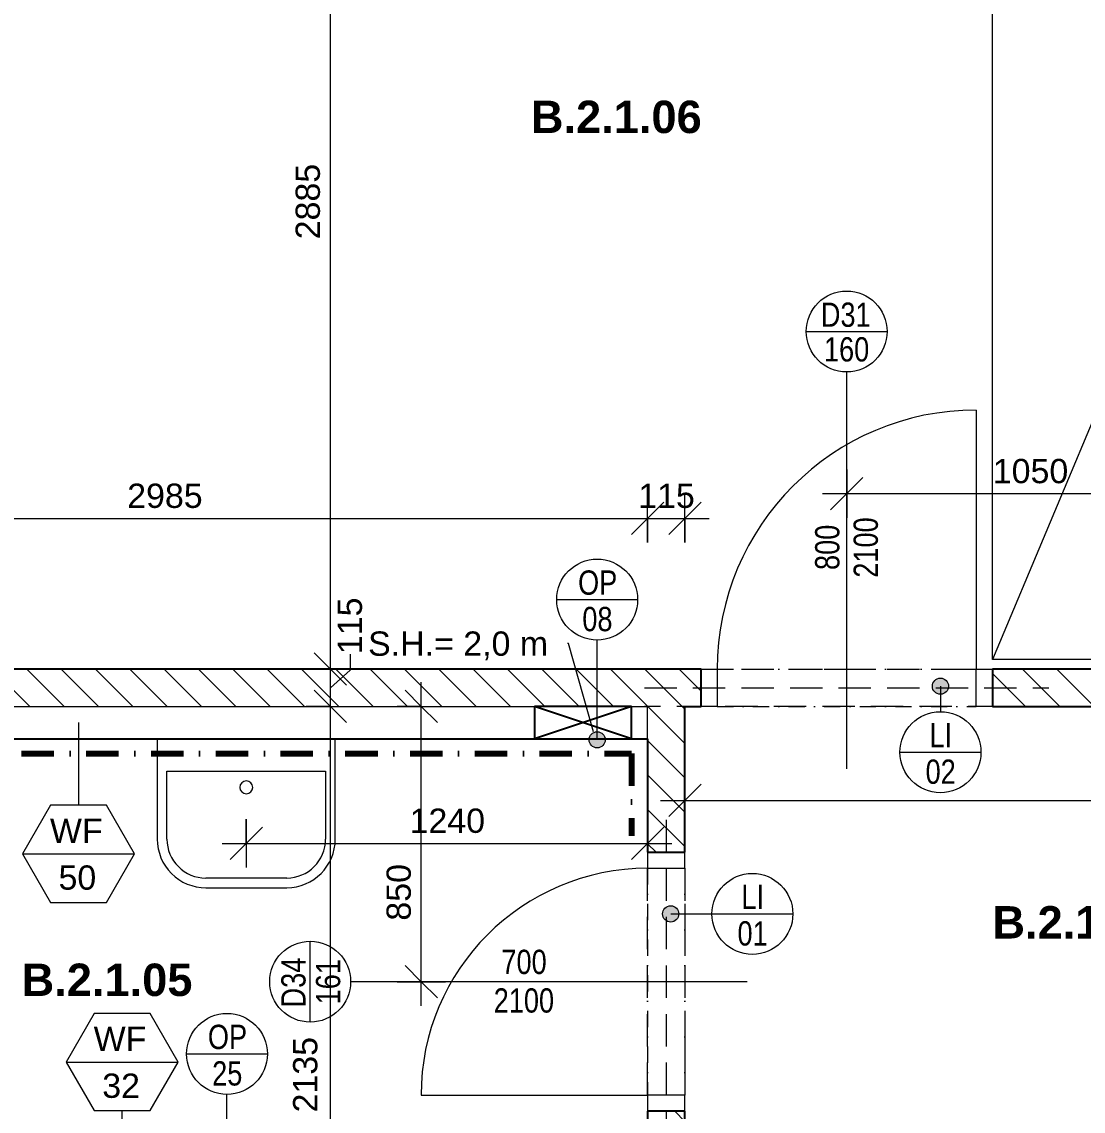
# Model space of a CAD drawing. Header units: millimetres. Extents: x -8668 to 43537, y -2985 to 58543.
# Drawn here: x -5328 to -2048, y 51253 to 54616 of the extents above; entities that cross this region are included whole.
import ezdxf

# ---------------------------------------------------------------- set-up
doc = ezdxf.new("R2010")
doc.units = ezdxf.units.MM
for name, pattern in [('HA_Dash_3mm-S1mm', [150, 100, -50]), ('HA_DashDot_2_2mm-S0_6mm', [110, 50, -30, 0, -30]), ('HA_DashDot_4mm-S1mm', [200, 100, -50, 0, -50])]:
    doc.linetypes.add(name, pattern=pattern)
for name, color, linetype, lineweight in [('A-____-____-DIMS', 9, 'Continuous', 5), ('A-____-____-DIMS-50', 9, 'Continuous', 5), ('A-AREA-____-IDEN', 9, 'Continuous', 9), ('A-DETL-____-OTLN', 9, 'Continuous', 25), ('A-DOOR-____-IDEN', 9, 'Continuous', 9), ('A-DOOR-____-MCUT', 9, 'HA_DashDot_2_2mm-S0_6mm', 9), ('A-DOOR-____-OTLN', 9, 'Continuous', 9), ('A-DOOR-FRAM-MCUT', 9, 'Continuous', 9), ('A-GENM-____-HDLN', 9, 'HA_Dash_3mm-S1mm', 9), ('A-GENM-____-IDEN', 9, 'Continuous', 9), ('A-GENM-____-OTLN', 9, 'Continuous', 9), ('A-WALL-____-IDEN', 9, 'Continuous', 9), ('A-WALL-____-MCUT', 9, 'Continuous', 25), ('A-WALL-____-PATT', 9, 'Continuous', 25), ('G-____-____-TEXT', 9, 'Continuous', 5), ('I-FURN-____-OTLN', 9, 'Continuous', 9), ('I-WALL-____-MCUT', 9, 'Continuous', 25), ('P-SANR-FIXT-OTLN', 9, 'Continuous', 9)]:
    doc.layers.add(name, color=color, linetype=linetype, lineweight=lineweight)
doc.styles.add('Arial_1', font='arial.ttf', dxfattribs={"height": 75})
doc.styles.add('Arial_2', font='arial.ttf', dxfattribs={"width": 0.8, "height": 75})
doc.styles.add('Arial_B', font='arialbd.ttf', dxfattribs={"height": 100})
doc.dimstyles.new('Inner_Dimensions', dxfattribs={"dimscale": 304.8, "dimtxt": 76.519455, "dimasz": 0.328084, "dimexe": 0.246063, "dimexo": 0.0625, "dimgap": 0.032808, "dimtad": 1, "dimdec": 0, "dimzin": 0, "dimdsep": 46, "dimtxsty": 'Arial_1', "dimblk1": 'OBLIQUE', "dimblk2": 'OBLIQUE', "dimsah": 1, "dimcen": 0.09, "dimdle": 0.246063, "dimazin": 0, "dimtfac": 1, "dimtdec": 4, "dimtix": 1, "dimtmove": 2, "dimatfit": 3, "dimfxl": 0.246063, "dimfxlon": 1, "dimtvp": 1, "dimtolj": 1, "dimtzin": 0, "dimlwd": 9, "dimlwe": 9, "dimarcsym": 2})
doc.dimstyles.new('Inner_Dimensions_1', dxfattribs={"dimscale": 304.8, "dimtxt": 76.519455, "dimasz": 0.328084, "dimexe": 0.246063, "dimexo": 0.0625, "dimgap": 0.032808, "dimtad": 1, "dimdec": 0, "dimzin": 0, "dimdsep": 46, "dimtxsty": 'Arial_1', "dimblk1": 'OBLIQUE', "dimblk2": 'OBLIQUE', "dimsah": 1, "dimcen": 0.09, "dimdle": 0.246063, "dimazin": 0, "dimtfac": 1, "dimtdec": 4, "dimtix": 1, "dimtmove": 0, "dimatfit": 3, "dimfxl": 0.246063, "dimfxlon": 1, "dimtvp": 1, "dimtolj": 1, "dimtzin": 0, "dimlwd": 9, "dimlwe": 9, "dimarcsym": 2})
doc.dimstyles.new('Inner_Dimensions_2', dxfattribs={"dimscale": 304.8, "dimtxt": 76.519455, "dimasz": 0.328084, "dimexe": 0.246063, "dimexo": 0.0625, "dimgap": 0.032808, "dimtad": 1, "dimdec": 0, "dimzin": 0, "dimdsep": 46, "dimtxsty": 'Arial_1', "dimblk1": 'OBLIQUE', "dimblk2": 'OBLIQUE', "dimsah": 1, "dimcen": 0.09, "dimdle": 0.246063, "dimazin": 0, "dimtfac": 1, "dimtdec": 4, "dimtix": 1, "dimtmove": 1, "dimatfit": 3, "dimfxl": 0.246063, "dimfxlon": 1, "dimtvp": 1, "dimtolj": 1, "dimtzin": 0, "dimlwd": 9, "dimlwe": 9, "dimarcsym": 2})
pattern_1 = [(135, (0, 0), (-53.03301, -53.03301), [])]

# ---------------------------------------------------------------- blocks, each defined once
blk = doc.blocks.new('HA_DR_Single_Swing_Solid - In_BJ_800x2100-2124336-DPS_2NP - B')
at = {"layer": 'A-DOOR-____-MCUT'}
for p, q in [((-400, 57.5), (400, 57.5)), ((-400, -57.5), (400, -57.5))]:
    blk.add_line(p, q, dxfattribs=at)
at = {"layer": 'A-DOOR-____-OTLN', "lineweight": 5}
blk.add_line((400, 857.5), (400, 57.5), dxfattribs=at)
blk.add_arc((400, 57.5), 800, 90, 180, dxfattribs=at)
at = {"layer": 'A-DOOR-FRAM-MCUT'}
for p, q in [((-450, 57.5), (-400, 57.5)), ((-400, 57.5), (-400, -57.5)), ((400, 57.5), (450, 57.5)), ((400, -57.5), (400, 57.5)), ((-400, -57.5), (-450, -57.5)), ((450, -57.5), (400, -57.5))]:
    blk.add_line(p, q, dxfattribs=at)
blk = doc.blocks.new('HA_DR_Single_Swing_Solid - In_BJ_700x2100-2124342-DPS_2NP - B')
at = {"layer": 'A-DOOR-____-MCUT'}
for p, q in [((-350, 57.5), (350, 57.5)), ((-350, -57.5), (350, -57.5))]:
    blk.add_line(p, q, dxfattribs=at)
at = {"layer": 'A-DOOR-____-OTLN', "lineweight": 5}
blk.add_line((350, -757.5), (350, -57.5), dxfattribs=at)
blk.add_arc((350, -57.5), 700, 180, 270, dxfattribs=at)
at = {"layer": 'A-DOOR-FRAM-MCUT'}
for p, q in [((-350, 57.5), (-400, 57.5)), ((-350, -57.5), (-350, 57.5)), ((400, 57.5), (350, 57.5)), ((350, 57.5), (350, -57.5)), ((-400, -57.5), (-350, -57.5)), ((350, -57.5), (400, -57.5))]:
    blk.add_line(p, q, dxfattribs=at)
blk = doc.blocks.new('NAB_Šatní_skříň_ADNS - 600x2000xšířka-1537202-DPS_2NP - B')
at = {"layer": 'I-FURN-____-OTLN'}
for p, q in [((0, -600), (1427.5, 0)), ((1427.5, 0), (2855, -600)), ((2855, 0), (2855, -600)), ((2855, -600), (0, -600))]:
    blk.add_line(p, q, dxfattribs=at)
blk = doc.blocks.new('HA_GM_Tiling_LineBased - Generic Tiles-2044521-DPS_2NP - B')
at = {"layer": 'A-GENM-____-OTLN', "linetype": 'HA_DashDot_4mm-S1mm', "lineweight": 80}
blk.add_line((50, -50), (2935, -50), dxfattribs=at)
blk = doc.blocks.new('HA_GM_Tiling_LineBased - Generic Tiles-2035462-DPS_2NP - B')
at = {"layer": 'A-GENM-____-OTLN', "linetype": 'HA_DashDot_4mm-S1mm', "lineweight": 80}
blk.add_line((50, -50), (305, -50), dxfattribs=at)
blk = doc.blocks.new('ABMV_WashBasin_Generic - 550x460-1959867-DPS_2NP - B')
at = {"layer": 'P-SANR-FIXT-OTLN'}
for p, q in [((250, 510), (0, 510)), ((0, 480), (250, 480)), ((-150, 360), (-150, 50)), ((-120, 150), (-120, 360)), ((370, 360), (370, 150)), ((400, 50), (400, 360)), ((370, 150), (-120, 150))]:
    blk.add_line(p, q, dxfattribs=at)
for centre, radius, start, end in [((0, 360), 150, 90, 180), ((250, 360), 150, 360, 90), ((0, 360), 120, 90, 180), ((250, 360), 120, 360, 90), ((125, 200), 20, 90, 270), ((125, 200), 20, 270, 90)]:
    blk.add_arc(centre, radius, start, end, dxfattribs=at)
blk = doc.blocks.new('TB_Porotherm KP11_5_1000mm - TB_Porotherm KP11_5_1000mm-1908785-DPS_2NP - B')
at = {"layer": 'A-GENM-____-HDLN'}
for p, q in [((-500, 57.5), (500, 57.5)), ((-500, 0), (500, 0)), ((500, -57.5), (-500, -57.5))]:
    blk.add_line(p, q, dxfattribs=at)
blk = doc.blocks.new('TB_Porotherm KP11_5_1250mm - TB_Porotherm KP11_5_1250mm-1919733-DPS_2NP - B')
at = {"layer": 'A-GENM-____-HDLN'}
for p, q in [((-625, 57.5), (625, 57.5)), ((-625, 0), (625, 0)), ((625, -57.5), (-625, -57.5))]:
    blk.add_line(p, q, dxfattribs=at)
blk = doc.blocks.new('DIMBLOCK5-DPS_2NP - B')
at = {"layer": 'A-____-____-DIMS-50', "lineweight": 9}
for p, q in [((-4374.5, 52502.7), (-4424.5, 52552.7)), ((-4449.5, 52502.7), (-4299.5, 52502.7)), ((-4374.5, 52502.7), (-4449.5, 52502.7)), ((-4374.5, 50367.7), (-4374.5, 52502.7)), ((-4374.5, 52502.7), (-4324.5, 52452.7)), ((-4374.5, 50367.7), (-4424.5, 50417.7)), ((-4449.5, 50367.7), (-4299.5, 50367.7)), ((-4374.5, 50367.7), (-4449.5, 50367.7)), ((-4374.5, 50367.7), (-4324.5, 50317.7))]:
    blk.add_line(p, q, dxfattribs=at)
at = {"layer": 'A-____-____-DIMS-50', "color": 0, "lineweight": 9, "insert": (-4489.8, 51248.9), "char_height": 75, "width": 276.883, "attachment_point": 1, "rotation": 90, "line_spacing_factor": 0.941778, "style": 'Arial_1'}
blk.add_mtext('2135', dxfattribs=at)
blk = doc.blocks.new('_Oblique')
at = {"color": 0, "linetype": 'ByBlock', "lineweight": -2}
blk.add_line((-0.5, -0.5), (0.5, 0.5), dxfattribs=at)
blk = doc.blocks.new('DIMBLOCK6-DPS_2NP - B')
at = {"layer": 'A-____-____-DIMS-50', "lineweight": 9}
for p, q in [((-4374.5, 52617.7), (-4424.5, 52667.7)), ((-4313.3, 52664), (-4313.3, 52614)), ((-4449.5, 52617.7), (-4299.5, 52617.7)), ((-4374.5, 52617.7), (-4449.5, 52617.7)), ((-4374.5, 52502.7), (-4374.5, 52617.7)), ((-4374.5, 52617.7), (-4324.5, 52567.7)), ((-4313.3, 52614), (-4374.5, 52560.2)), ((-4374.5, 52502.7), (-4424.5, 52552.7)), ((-4449.5, 52502.7), (-4299.5, 52502.7)), ((-4374.5, 52502.7), (-4449.5, 52502.7)), ((-4374.5, 52502.7), (-4324.5, 52452.7))]:
    blk.add_line(p, q, dxfattribs=at)
at = {"layer": 'A-____-____-DIMS-50', "color": 0, "lineweight": 9, "insert": (-4351.9, 52664), "char_height": 75, "width": 207.662, "attachment_point": 1, "rotation": 90, "line_spacing_factor": 0.941778, "style": 'Arial_1'}
blk.add_mtext('115', dxfattribs=at)
blk = doc.blocks.new('DIMBLOCK7-DPS_2NP - B')
at = {"layer": 'A-____-____-DIMS-50', "lineweight": 9}
for p, q in [((-4374.5, 55502.7), (-4424.5, 55552.7)), ((-4449.5, 55502.7), (-4299.5, 55502.7)), ((-4374.5, 55502.7), (-4449.5, 55502.7)), ((-4374.5, 52617.7), (-4374.5, 55502.7)), ((-4374.5, 55502.7), (-4324.5, 55452.7)), ((-4374.5, 52617.7), (-4424.5, 52667.7)), ((-4449.5, 52617.7), (-4299.5, 52617.7)), ((-4374.5, 52617.7), (-4449.5, 52617.7)), ((-4374.5, 52617.7), (-4324.5, 52567.7))]:
    blk.add_line(p, q, dxfattribs=at)
at = {"layer": 'A-____-____-DIMS-50', "color": 0, "lineweight": 9, "insert": (-4481.9, 53944.9), "char_height": 75, "width": 276.883, "attachment_point": 1, "rotation": 90, "line_spacing_factor": 0.941778, "style": 'Arial_1'}
blk.add_mtext('2885', dxfattribs=at)
blk = doc.blocks.new('DIMBLOCK9-DPS_2NP - B')
at = {"layer": 'A-____-____-DIMS-50', "lineweight": 9}
for p, q in [((-4093.6, 51577.7), (-4093.6, 52577.7)), ((-4093.6, 52502.7), (-4143.6, 52552.7)), ((-4168.6, 52502.7), (-4018.6, 52502.7)), ((-4093.6, 52502.7), (-4168.6, 52502.7)), ((-4093.6, 52502.7), (-4043.6, 52452.7)), ((-4093.6, 51652.7), (-4143.6, 51702.7)), ((-4168.6, 51652.7), (-4018.6, 51652.7)), ((-4093.6, 51652.7), (-4168.6, 51652.7)), ((-4093.6, 51652.7), (-4043.6, 51602.7))]:
    blk.add_line(p, q, dxfattribs=at)
at = {"layer": 'A-____-____-DIMS-50', "color": 0, "lineweight": 9, "insert": (-4201, 51841.1), "char_height": 75, "width": 207.662, "attachment_point": 1, "rotation": 90, "line_spacing_factor": 0.941778, "style": 'Arial_1'}
blk.add_mtext('850', dxfattribs=at)
blk = doc.blocks.new('HA_TAG_Door_TypeMark_wDimensions - Scale50_Left with Bouble-921048-DPS_2NP - B')
at = {"layer": 'A-DOOR-____-IDEN'}
for p, q in [((-2.5, 22), (2.5, 22)), ((0, -5), (0, 19.5))]:
    blk.add_line(p, q, dxfattribs=at)
blk.add_circle((0, 22), 2.5, dxfattribs=at)
blk = doc.blocks.new('DIMBLOCK231-DPS_2NP - B')
at = {"layer": 'A-____-____-DIMS-50', "lineweight": 9}
for p, q in [((-2779.3, 53234.5), (-2779.3, 53084.5)), ((-2779.3, 53159.5), (-2779.3, 53234.5)), ((-1729.3, 53234.5), (-1729.3, 53084.5)), ((-1729.3, 53159.5), (-1729.3, 53234.5)), ((-2779.3, 53159.5), (-2729.3, 53209.5)), ((-1729.3, 53159.5), (-1679.3, 53209.5)), ((-2854.3, 53159.5), (-1729.3, 53159.5)), ((-2779.3, 53159.5), (-2829.3, 53109.5)), ((-1729.3, 53159.5), (-1779.3, 53109.5))]:
    blk.add_line(p, q, dxfattribs=at)
at = {"layer": 'A-____-____-DIMS-50', "color": 0, "lineweight": 9, "insert": (-2327.8, 53266.8), "char_height": 75, "width": 276.883, "attachment_point": 1, "line_spacing_factor": 0.941778, "style": 'Arial_1'}
blk.add_mtext('1050', dxfattribs=at)
blk = doc.blocks.new('HA_TAG_WA_Partitions - Group _ Type Mark-556634-DPS_2NP - B')
at = {"layer": 'A-WALL-____-IDEN'}
for p, q in [((-1.732, 3), (-3.464, 0)), ((1.732, 3), (-1.732, 3)), ((3.464, 0), (1.732, 3)), ((-3.464, 0), (3.464, 0)), ((-3.464, 0), (-1.732, -3)), ((1.732, -3), (3.464, 0)), ((-1.732, -3), (1.732, -3))]:
    blk.add_line(p, q, dxfattribs=at)
blk = doc.blocks.new('HA_TAG_GM_Products - Generic-588599-DPS_2NP - B')
at = {"layer": 'A-GENM-____-IDEN'}
blk.add_line((-2.5, 0), (2.5, 0), dxfattribs=at)
blk.add_circle((0, 0), 2.5, dxfattribs=at)
blk = doc.blocks.new('DIMBLOCK286-DPS_2NP - B')
at = {"layer": 'A-____-____-DIMS-50', "lineweight": 9}
for p, q in [((-4634.3, 52154.8), (-4634.3, 52004.8)), ((-4634.3, 52079.8), (-4634.3, 52154.8)), ((-3394.3, 52154.8), (-3394.3, 52004.8)), ((-3394.3, 52079.8), (-3394.3, 52154.8)), ((-4634.3, 52079.8), (-4584.3, 52129.8)), ((-3394.3, 52079.8), (-3344.3, 52129.8)), ((-4709.3, 52079.8), (-3319.3, 52079.8)), ((-4634.3, 52079.8), (-4684.3, 52029.8)), ((-3394.3, 52079.8), (-3444.3, 52029.8))]:
    blk.add_line(p, q, dxfattribs=at)
at = {"layer": 'A-____-____-DIMS-50', "color": 0, "lineweight": 9, "insert": (-4129.7, 52187.2), "char_height": 75, "width": 276.883, "attachment_point": 1, "line_spacing_factor": 0.941778, "style": 'Arial_1'}
blk.add_mtext('1240', dxfattribs=at)
blk = doc.blocks.new('DIMBLOCK291-DPS_2NP - B')
at = {"layer": 'A-____-____-DIMS-50', "lineweight": 9}
for p, q in [((-6379.3, 53158.2), (-6379.3, 53008.2)), ((-6379.3, 53083.2), (-6379.3, 53158.2)), ((-3394.3, 53008.2), (-3394.3, 53158.2)), ((-6379.3, 53083.2), (-6329.3, 53133.2)), ((-3394.3, 53083.2), (-3344.3, 53133.2)), ((-6454.3, 53083.2), (-3394.3, 53083.2)), ((-6379.3, 53083.2), (-6429.3, 53033.2)), ((-3394.3, 53083.2), (-3444.3, 53033.2)), ((-3394.3, 53083.2), (-3394.3, 53008.2))]:
    blk.add_line(p, q, dxfattribs=at)
at = {"layer": 'A-____-____-DIMS-50', "color": 0, "lineweight": 9, "insert": (-5002.2, 53190.5), "char_height": 75, "width": 276.883, "attachment_point": 1, "line_spacing_factor": 0.941778, "style": 'Arial_1'}
blk.add_mtext('2985', dxfattribs=at)
blk = doc.blocks.new('DIMBLOCK292-DPS_2NP - B')
at = {"layer": 'A-____-____-DIMS-50', "lineweight": 9}
for p, q in [((-3394.3, 53008.2), (-3394.3, 53158.2)), ((-3279.3, 53008.2), (-3279.3, 53158.2)), ((-3394.3, 53083.2), (-3344.3, 53133.2)), ((-3279.3, 53083.2), (-3229.3, 53133.2)), ((-3394.3, 53083.2), (-3444.3, 53033.2)), ((-3394.3, 53083.2), (-3204.3, 53083.2)), ((-3394.3, 53083.2), (-3394.3, 53008.2)), ((-3279.3, 53083.2), (-3329.3, 53033.2)), ((-3279.3, 53083.2), (-3279.3, 53008.2))]:
    blk.add_line(p, q, dxfattribs=at)
at = {"layer": 'A-____-____-DIMS-50', "color": 0, "lineweight": 9, "insert": (-3423.3, 53190.5), "char_height": 75, "width": 207.662, "attachment_point": 1, "line_spacing_factor": 0.941778, "style": 'Arial_1'}
blk.add_mtext('115', dxfattribs=at)
blk = doc.blocks.new('DIMBLOCK306-DPS_2NP - B')
at = {"layer": 'A-____-____-DIMS-50', "lineweight": 9}
for p, q in [((-3279.3, 52287.6), (-3279.3, 52137.6)), ((-3279.3, 52212.6), (-3279.3, 52287.6)), ((25.7, 52287.6), (25.7, 52137.6)), ((25.7, 52212.6), (25.7, 52287.6)), ((-3279.3, 52212.6), (-3229.3, 52262.6)), ((25.7, 52212.6), (75.7, 52262.6)), ((-3354.3, 52212.6), (25.7, 52212.6)), ((-3279.3, 52212.6), (-3329.3, 52162.6)), ((25.7, 52212.6), (-24.3, 52162.6))]:
    blk.add_line(p, q, dxfattribs=at)
at = {"layer": 'A-____-____-DIMS-50', "color": 0, "lineweight": 9, "insert": (-1742.2, 52319.9), "char_height": 75, "width": 276.883, "attachment_point": 1, "line_spacing_factor": 0.941778, "style": 'Arial_1'}
blk.add_mtext('3305', dxfattribs=at)

msp = doc.modelspace()

# ---------------------------------------------------------------- hatches: boundary and pattern name
at = {"layer": 'A-GENM-____-IDEN'}
h = msp.add_hatch(color=256, dxfattribs=at)
edge = h.paths.add_edge_path()
edge.add_arc((-2489.6, 52565), 25, 0, 360)
h = msp.add_hatch(color=256, dxfattribs=at)
edge = h.paths.add_edge_path()
edge.add_arc((-3550.2, 52399.5), 25, 0, 360)
h = msp.add_hatch(color=256, dxfattribs=at)
edge = h.paths.add_edge_path()
edge.add_arc((-3323, 51861.9), 25, 0, 360)
at = {"layer": 'A-WALL-____-PATT', "lineweight": 5}
h = msp.add_hatch(dxfattribs=at)
h.set_pattern_fill('FP_3', color=256, style=0, pattern_type=2)
h.set_pattern_definition(pattern_1)
h.paths.add_polyline_path([(-929.3, 52502.7), (-929.3, 52617.7), (-2329.3, 52617.7), (-2329.3, 52502.7)])
h.paths.add_polyline_path([(25.7, 52502.7), (25.7, 52617.7), (-29.3, 52617.7), (-29.3, 52502.7)])
h.paths.add_polyline_path([(-3229.3, 52502.7), (-3229.3, 52617.7), (-6379.3, 52617.7), (-6379.3, 52502.7), (-3279.3, 52502.7)])
h = msp.add_hatch(dxfattribs=at)
h.set_pattern_fill('FP_3', color=256, style=0, pattern_type=2)
h.set_pattern_definition(pattern_1)
h.paths.add_polyline_path([(-3279.3, 50367.7), (-3279.3, 51252.7), (-3394.3, 51252.7), (-3394.3, 50367.7)])
h.paths.add_polyline_path([(-3279.3, 52052.7), (-3279.3, 52502.7), (-3394.3, 52502.7), (-3394.3, 52052.7)])

# ---------------------------------------------------------------- linework, layer by layer
at = {"layer": 'A-DETL-____-OTLN'}
for p, q in [((-3444.3, 52502.7), (-3744.3, 52502.7)), ((-3744.3, 52502.7), (-3744.3, 52402.7)), ((-3444.3, 52502.7), (-3744.3, 52402.7)), ((-3444.3, 52402.7), (-3744.3, 52502.7)), ((-3444.3, 52402.7), (-3444.3, 52502.7)), ((-3744.3, 52402.7), (-3444.3, 52402.7))]:
    msp.add_line(p, q, dxfattribs=at)
at = {"layer": 'A-GENM-____-IDEN'}
for p, q in [((-3550.2, 52399.5), (-3550.2, 52707.4)), ((-2489.6, 52565), (-2489.6, 52486.2)), ((-3323, 51861.9), (-3195.7, 51861.9)), ((-4693.9, 51204.6), (-4693.9, 51304.6))]:
    msp.add_line(p, q, dxfattribs=at)
for centre in [(-2489.6, 52565), (-3550.2, 52399.5), (-3323, 51861.9)]:
    msp.add_circle(centre, 25, dxfattribs=at)
at = {"layer": 'A-WALL-____-IDEN'}
for p, q in [((-5153, 52452.7), (-5153, 52197.3)), ((-5017.9, 51147.7), (-5017.9, 51254.6))]:
    msp.add_line(p, q, dxfattribs=at)
at = {"layer": 'A-WALL-____-MCUT', "lineweight": 9}
for p in [(-6379.3, 52502.7), (-3394.3, 52402.7)]:
    msp.add_line(p, (-3394.3, 52502.7), dxfattribs=at)
at = {"layer": 'G-____-____-TEXT', "color": 10, "lineweight": 9}
for p, q in [((-3638.9, 52696.5), (-3642.3, 52696.5)), ((-3561.2, 52423.8), (-3638.9, 52696.5))]:
    msp.add_line(p, q, dxfattribs=at)
at = {"layer": 'I-WALL-____-MCUT'}
for p, q in [((-3229.3, 52617.7), (-6379.3, 52617.7)), ((-3229.3, 52502.7), (-3229.3, 52617.7)), ((-1729.3, 52617.7), (-2329.3, 52617.7)), ((-2329.3, 52617.7), (-2329.3, 52502.7)), ((-3279.3, 52502.7), (-3229.3, 52502.7)), ((-3279.3, 52052.7), (-3279.3, 52502.7)), ((-2329.3, 52502.7), (-929.3, 52502.7)), ((-6379.3, 52402.7), (-3394.3, 52402.7)), ((-3394.3, 52402.7), (-3394.3, 52052.7)), ((-3394.3, 52052.7), (-3279.3, 52052.7)), ((-3394.3, 51252.7), (-3394.3, 50367.7)), ((-3279.3, 51252.7), (-3394.3, 51252.7)), ((-3279.3, 50367.7), (-3279.3, 51252.7))]:
    msp.add_line(p, q, dxfattribs=at)

# ---------------------------------------------------------------- block references
at = {"layer": 'A-DOOR-____-IDEN', "xscale": 49.99999999999998, "yscale": 49.99999999999998, "zscale": 49.99999999999998}
msp.add_blockref('HA_TAG_Door_TypeMark_wDimensions - Scale50_Left with Bouble-921048-DPS_2NP - B', (-2779.3, 52560.2), dxfattribs=at)
at = {"layer": 'A-DOOR-____-IDEN', "xscale": 49.99999999999998, "yscale": 49.99999999999998, "zscale": 49.99999999999998, "rotation": 89.99999999999972}
msp.add_blockref('HA_TAG_Door_TypeMark_wDimensions - Scale50_Left with Bouble-921048-DPS_2NP - B', (-3336.8, 51652.7), dxfattribs=at)
at = {"layer": 'A-DOOR-____-OTLN'}
msp.add_blockref('HA_DR_Single_Swing_Solid - In_BJ_800x2100-2124336-DPS_2NP - B', (-2779.3, 52560.2), dxfattribs=at)
at = {"layer": 'A-DOOR-____-OTLN', "rotation": 269.9999999999998}
msp.add_blockref('HA_DR_Single_Swing_Solid - In_BJ_700x2100-2124342-DPS_2NP - B', (-3336.8, 51652.7), dxfattribs=at)
at = {"layer": 'A-GENM-____-IDEN', "xscale": 49.99999999999998, "yscale": 49.99999999999998, "zscale": 49.99999999999998}
for p in [(-3550.2, 52832.4), (-2489.6, 52361.2), (-3070.7, 51861.9), (-4693.9, 51429.6)]:
    msp.add_blockref('HA_TAG_GM_Products - Generic-588599-DPS_2NP - B', p, dxfattribs=at)
at = {"layer": 'A-GENM-____-OTLN'}
msp.add_blockref('TB_Porotherm KP11_5_1250mm - TB_Porotherm KP11_5_1250mm-1919733-DPS_2NP - B', (-2779.3, 52560.2), dxfattribs=at)
at = {"layer": 'A-GENM-____-OTLN', "linetype": 'HA_DashDot_4mm-S1mm', "lineweight": 80}
msp.add_blockref('HA_GM_Tiling_LineBased - Generic Tiles-2044521-DPS_2NP - B', (-6379.3, 52407.7), dxfattribs=at)
at = {"layer": 'A-GENM-____-OTLN', "linetype": 'HA_DashDot_4mm-S1mm', "lineweight": 80, "rotation": 269.9999999999999}
msp.add_blockref('HA_GM_Tiling_LineBased - Generic Tiles-2035462-DPS_2NP - B', (-3394.3, 52407.7), dxfattribs=at)
at = {"layer": 'A-GENM-____-OTLN', "rotation": 269.9999999999998}
msp.add_blockref('TB_Porotherm KP11_5_1000mm - TB_Porotherm KP11_5_1000mm-1908785-DPS_2NP - B', (-3336.8, 51652.7), dxfattribs=at)
at = {"layer": 'A-WALL-____-IDEN', "xscale": 49.99999999999998, "yscale": 49.99999999999998, "zscale": 49.99999999999998}
for p in [(-5153, 52047.3), (-5017.9, 51404.6)]:
    msp.add_blockref('HA_TAG_WA_Partitions - Group _ Type Mark-556634-DPS_2NP - B', p, dxfattribs=at)
at = {"layer": 'I-FURN-____-OTLN', "rotation": 269.9999999999996}
msp.add_blockref('NAB_Šatní_skříň_ADNS - 600x2000xšířka-1537202-DPS_2NP - B', (-1729.3, 55502.7), dxfattribs=at)
at = {"layer": 'P-SANR-FIXT-OTLN', "rotation": 180}
msp.add_blockref('ABMV_WashBasin_Generic - 550x460-1959867-DPS_2NP - B', (-4509.3, 52452.7), dxfattribs=at)

# ---------------------------------------------------------------- texts
at = {"layer": 'A-AREA-____-IDEN', "lineweight": 5, "char_height": 100, "width": 653.375, "attachment_point": 1, "style": 'Arial_B'}
for s, insert in [('B.2.1.06', (-3755.2, 54372.9)), ('B.2.1.01', (-2329.1, 51885.9)), ('B.2.1.05', (-5328.6, 51708.5))]:
    msp.add_mtext(s, dxfattribs=dict(at, insert=insert))
at = {"layer": 'A-DOOR-____-IDEN', "lineweight": 5, "char_height": 75, "attachment_point": 1, "style": 'Arial_2'}
for s, insert, width in [('D31', (-2859.1, 53749.6), 189.198), ('160', (-2849.5, 53642.6), 173.164), ('700', (-3846, 51751.3), 173.164), ('2100', (-3869.8, 51632.2), 230.886)]:
    msp.add_mtext(s, dxfattribs=dict(at, insert=insert, width=width))
at = {"layer": 'A-DOOR-____-IDEN', "lineweight": 5, "char_height": 75, "attachment_point": 1, "rotation": 90, "style": 'Arial_2'}
for s, insert, width in [('2100', (-2757.9, 52900), 230.886), ('800', (-2876.9, 52923.8), 173.164), ('D34', (-4526.2, 51573), 189.198), ('161', (-4419.1, 51582.5), 173.164)]:
    msp.add_mtext(s, dxfattribs=dict(at, insert=insert, width=width))
at = {"layer": 'A-GENM-____-IDEN', "lineweight": 5, "char_height": 75, "attachment_point": 1, "style": 'Arial_2'}
for s, insert, width in [('OP', (-3609.2, 52922.5), 147.51), ('08', (-3596, 52809.8), 115.443), ('LI', (-2523.5, 52451.3), 86.582), ('02', (-2535.5, 52338.6), 115.443), ('LI', (-3104.6, 51952), 86.582), ('01', (-3116.6, 51839.3), 115.443), ('OP', (-4752.9, 51519.7), 147.51), ('25', (-4739.7, 51407), 115.443)]:
    msp.add_mtext(s, dxfattribs=dict(at, insert=insert, width=width))
at = {"layer": 'A-WALL-____-IDEN', "lineweight": 5, "char_height": 75, "attachment_point": 1, "style": 'Arial_1'}
for s, insert, width in [('WF', (-5240.9, 52156.2), 208.439), ('50', (-5214.4, 52011.7), 144.304), ('WF', (-5105.8, 51513.5), 208.439), ('32', (-5079.3, 51369), 144.304)]:
    msp.add_mtext(s, dxfattribs=dict(at, insert=insert, width=width))
at = {"layer": 'G-____-____-TEXT', "color": 7, "lineweight": 9, "insert": (-4257.9, 52734), "char_height": 75, "width": 685.443, "attachment_point": 1, "style": 'Arial_1'}
msp.add_mtext('S.H.= 2,0 m', dxfattribs=at)

# ---------------------------------------------------------------- dimensions: what is measured, and where the dimension line sits
at = {"layer": 'A-____-____-DIMS', "lineweight": 9}
dim = msp.add_linear_dim(base=(-4374.5, 55502.7), p1=(-4449.5, 52617.7), p2=(-4449.5, 55502.7), angle=90, dimstyle='Inner_Dimensions_1', override={"dimpost": '<>', "dimfxl": 2885}, dxfattribs=at)
dim.commit()
dim.dimension.update_dxf_attribs({"geometry": 'DIMBLOCK7-DPS_2NP - B', "text_midpoint": (-4422.8, 54060.2)})
dim = msp.add_linear_dim(base=(-1729.3, 53159.5), p1=(-2779.3, 53234.5), p2=(-1729.3, 53234.5), dimstyle='Inner_Dimensions', override={"dimpost": '<>', "dimfxl": 1050}, dxfattribs=at)
dim.commit()
dim.dimension.update_dxf_attribs({"geometry": 'DIMBLOCK231-DPS_2NP - B', "text_midpoint": (-2189.4, 53216.8), "dimtype": 160})
for base, p1, p2, override, picture, middle in [((-3394.3, 53083.2), (-6379.3, 53158.2), (-3394.3, 53008.2), {"dimpost": '<>', "dimfxl": 2988.766468}, 'DIMBLOCK291-DPS_2NP - B', (-4886.8, 53131.5)), ((-3279.3, 53083.2), (-3394.3, 53008.2), (-3279.3, 53008.2), {"dimpost": '<>', "dimfxl": 115}, 'DIMBLOCK292-DPS_2NP - B', (-3336.8, 53131.5)), ((25.7, 52212.6), (-3279.3, 52287.6), (25.7, 52287.6), {"dimpost": '<>', "dimfxl": 3305}, 'DIMBLOCK306-DPS_2NP - B', (-1626.8, 52260.9)), ((-3394.3, 52079.8), (-4634.3, 52154.8), (-3394.3, 52154.8), {"dimpost": '<>', "dimfxl": 1240}, 'DIMBLOCK286-DPS_2NP - B', (-4014.3, 52128.1))]:
    dim = msp.add_linear_dim(base=base, p1=p1, p2=p2, dimstyle='Inner_Dimensions_1', override=override, dxfattribs=at)
    dim.commit()
    dim.dimension.update_dxf_attribs({"geometry": picture, "text_midpoint": middle})
for base, p1, p2, dimstyle, override, picture, middle in [((-4374.5, 52617.7), (-4449.5, 52502.7), (-4449.5, 52617.7), 'Inner_Dimensions_2', {"dimpost": '<>', "dimfxl": 115}, 'DIMBLOCK6-DPS_2NP - B', (-4301.9, 52767.9)), ((-4093.6, 52502.7), (-4168.6, 51652.7), (-4168.6, 52502.7), 'Inner_Dimensions', {"dimpost": '<>', "dimfxl": 850}, 'DIMBLOCK9-DPS_2NP - B', (-4151, 51944.9)), ((-4374.5, 52502.7), (-4449.5, 50367.7), (-4449.5, 52502.7), 'Inner_Dimensions', {"dimpost": '<>', "dimfxl": 2135}, 'DIMBLOCK5-DPS_2NP - B', (-4439.8, 51387.3))]:
    dim = msp.add_linear_dim(base=base, p1=p1, p2=p2, angle=90, dimstyle=dimstyle, override=override, dxfattribs=at)
    dim.commit()
    dim.dimension.update_dxf_attribs({"geometry": picture, "text_midpoint": middle, "dimtype": 160, "text_rotation": 90})

doc.saveas('drawing.dxf')
